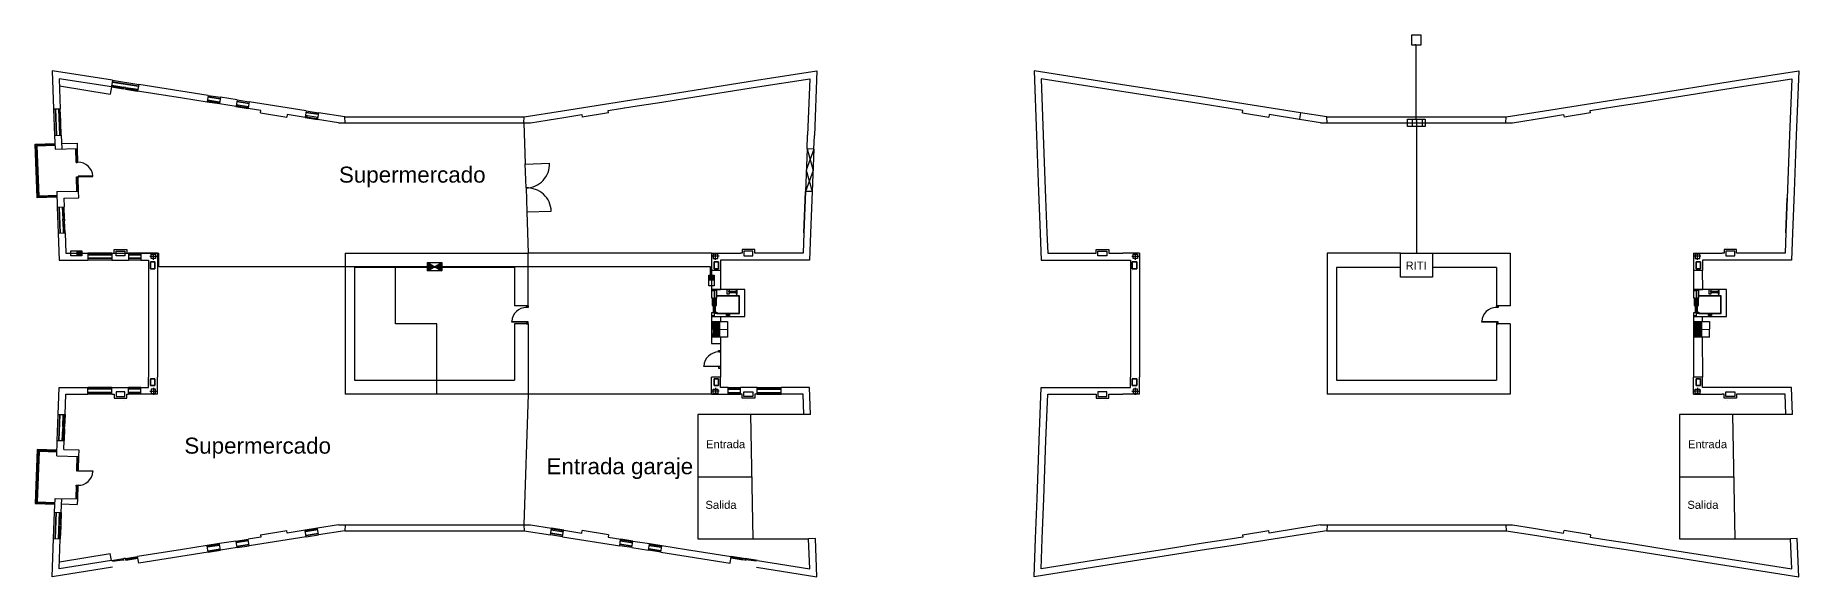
# Model space of a CAD drawing. Header units: millimetres. Extents: x -114873 to 61938, y -65989 to 30035.
# Drawn here: x -48256 to 61938, y -48010 to -14168 of the extents above; entities that cross this region are included whole.
import ezdxf

# ---------------------------------------------------------------- set-up
doc = ezdxf.new("R2010")
doc.units = ezdxf.units.MM
for name, color, linetype in [('1. ESTR - CUBIERTA', 160, 'Continuous'), ('1. MURO', 1, 'Continuous'), ('1. MURO MODIF', 1, 'Continuous'), ('12. MOB ASEOS+COCINAS', 5, 'Continuous'), ('12. MOBILIARIO', 5, 'Continuous'), ('3. CARP', 4, 'Continuous'), ('3. CARPINTERIA', 4, 'Continuous'), ('4.1 ESTR REFORMADO', 1, 'Continuous'), ('6. PROYECCIÓN', 251, 'Continuous'), ('arqueta + tubos', 110, 'Continuous'), ('CABLE DE ENLACE A RITI', 5, 'Continuous'), ('Escaleras y ascensor', 7, 'Continuous'), ('Telecomunicaciones', 3, 'Continuous'), ('TEXTO', 140, 'Continuous')]:
    doc.layers.add(name, color=color, linetype=linetype)
doc.styles.get("Standard").update_dxf_attribs({"font": 'arial.ttf'})

# ---------------------------------------------------------------- blocks, each defined once
blk = doc.blocks.new('A$Cd6b9cd30')
at = {"layer": 'Telecomunicaciones'}
h = blk.add_hatch(color=256, dxfattribs=at)
h.dxf.hatch_style = 1
h.paths.add_polyline_path([(-158, 0), (-158, -338), (158, -338), (158, 0)])
blk.add_lwpolyline([(158, 0), (158, -677), (-158, -677), (-158, 0)], close=True, dxfattribs=at)

msp = doc.modelspace()

# ---------------------------------------------------------------- hatches: boundary and pattern name
for points in [[(-5949, -31048), (-5889, -31048), (-5889, -30598), (-5949, -30598)], [(-5749, -31048), (-5689, -31048), (-5689, -30598), (-5749, -30598)], [(55409, -31048), (55469, -31048), (55469, -30598), (55409, -30598)], [(55609, -31048), (55669, -31048), (55669, -30598), (55609, -30598)], [(-5829, -31498), (-5829, -31048), (-5889, -31048), (-5889, -31498)], [(-5809, -31498), (-5749, -31498), (-5749, -31468), (-5749, -31048), (-5809, -31048)], [(55529, -31498), (55529, -31048), (55469, -31048), (55469, -31498)], [(55549, -31498), (55609, -31498), (55609, -31468), (55609, -31048), (55549, -31048)]]:
    msp.add_hatch(color=256).paths.add_polyline_path(points)
at = {"layer": 'Telecomunicaciones'}
h = msp.add_hatch(color=256, dxfattribs=at)
h.dxf.hatch_style = 1
h.paths.add_polyline_path([(-45350, -27636), (-45688, -27636), (-45688, -27951), (-45350, -27951)])
h = msp.add_hatch(color=256, dxfattribs=at)
h.dxf.hatch_style = 1
h.paths.add_polyline_path([(-23746, -28369), (-23746, -28676), (-23376, -28676), (-23299, -28631)])
h.paths.add_polyline_path([(-23376, -28676), (-23746, -28676), (-23746, -28893)])
h.paths.add_polyline_path([(-22852, -28369), (-23299, -28631), (-23222, -28676), (-22852, -28676)])
h.paths.add_polyline_path([(-22852, -28676), (-23222, -28676), (-22852, -28893)])

# ---------------------------------------------------------------- linework, layer by layer
for p, q in [((-4803, -30211), (-4959, -30211)), ((-4368, -30211), (-4535, -30211)), ((56555, -30211), (56399, -30211)), ((56990, -30211), (56823, -30211))]:
    msp.add_line(p, q)
for points in [[(-6005, -31498), (-6005, -31748), (-3925, -31748), (-3925, -30048), (-3925, -30048), (-6005, -30048), (-6005, -30598)], [(-5949, -30598), (-5985, -30598), (-5985, -30124), (-5829, -30124), (-5829, -31048)], [(-5689, -30598), (-5669, -30598), (-5669, -30124), (-5809, -30124), (-5809, -31048)], [(-5669, -31548), (-4261, -31548), (-4261, -30448), (-5669, -30448)], [(-5669, -31528), (-4281, -31528), (-4281, -30468), (-5669, -30468)], [(55353, -31498), (55353, -31748), (57433, -31748), (57433, -30048), (57433, -30048), (55353, -30048), (55353, -30598)], [(55409, -30598), (55373, -30598), (55373, -30124), (55529, -30124), (55529, -31048)], [(55669, -30598), (55689, -30598), (55689, -30124), (55549, -30124), (55549, -31048)], [(55689, -31548), (57097, -31548), (57097, -30448), (55689, -30448)], [(55689, -31528), (57077, -31528), (57077, -30468), (55689, -30468)], [(-5669, -31548), (-5809, -31548), (-5809, -31498), (-5749, -31498), (-5749, -31468), (-5669, -31468), (-5669, -31548)], [(55689, -31548), (55549, -31548), (55549, -31498), (55609, -31498), (55609, -31468), (55689, -31468), (55689, -31548)]]:
    msp.add_lwpolyline(points)
for points in [[(-5949, -30598), (-5949, -31048), (-5889, -31048), (-5889, -30598)], [(-5749, -30598), (-5749, -31048), (-5689, -31048), (-5689, -30598)], [(-4903, -30048), (-4903, -30356), (-5026, -30356), (-5026, -30048)], [(-4479, -30155), (-4479, -30267), (-4870, -30267), (-4870, -30155)], [(-4457, -30048), (-4457, -30356), (-4401, -30356), (-4401, -30048)], [(55409, -30598), (55409, -31048), (55469, -31048), (55469, -30598)], [(55609, -30598), (55609, -31048), (55669, -31048), (55669, -30598)], [(56454, -30048), (56454, -30356), (56332, -30356), (56332, -30048)], [(56879, -30155), (56879, -30267), (56488, -30267), (56488, -30155)], [(56901, -30048), (56901, -30356), (56957, -30356), (56957, -30048)], [(-5829, -31498), (-5829, -31708), (-5980, -31708), (-5980, -31498)], [(-5889, -31048), (-5889, -31498), (-5829, -31498), (-5829, -31048)], [(-5809, -31048), (-5809, -31498), (-5749, -31498), (-5749, -31048)], [(-4870, -31603), (-4870, -31681), (-5059, -31681), (-5059, -31603)], [(55529, -31498), (55529, -31708), (55378, -31708), (55378, -31498)], [(55469, -31048), (55469, -31498), (55529, -31498), (55529, -31048)], [(55549, -31048), (55549, -31498), (55609, -31498), (55609, -31048)], [(56488, -31603), (56488, -31681), (56298, -31681), (56298, -31603)]]:
    msp.add_lwpolyline(points, close=True)
at = {"layer": '1. ESTR - CUBIERTA'}
for p, q in [((-40784, -28335), (-41064, -28335)), ((-41064, -28335), (-41064, -28756)), ((-40784, -28756), (-40784, -28335)), ((-5837, -28335), (-5557, -28335)), ((-5837, -28756), (-5837, -28335)), ((-5557, -28335), (-5557, -28756)), ((20574, -28335), (20294, -28335)), ((20294, -28335), (20294, -28756)), ((20574, -28756), (20574, -28335)), ((55521, -28335), (55801, -28335)), ((55521, -28756), (55521, -28335)), ((55801, -28335), (55801, -28756)), ((-41064, -28756), (-40784, -28756)), ((-5557, -28756), (-5837, -28756)), ((20294, -28756), (20574, -28756)), ((55801, -28756), (55521, -28756)), ((-41064, -36064), (-41064, -35644)), ((-41064, -35644), (-40784, -35644)), ((-40784, -36064), (-41064, -36064)), ((-40784, -35644), (-40784, -36064)), ((-5557, -35644), (-5837, -35644)), ((-5837, -35644), (-5837, -36064)), ((-5837, -36064), (-5557, -36064)), ((-5557, -36064), (-5557, -35644)), ((20293, -36064), (20293, -35644)), ((20293, -35644), (20573, -35644)), ((20573, -36064), (20293, -36064)), ((20573, -35644), (20573, -36064)), ((55801, -35644), (55521, -35644)), ((55521, -35644), (55521, -36064)), ((55521, -36064), (55801, -36064)), ((55801, -36064), (55801, -35644))]:
    msp.add_line(p, q, dxfattribs=at)
at = {"layer": '1. MURO'}
for p, q in [((-43431, -16984), (-47201, -16390)), ((-47201, -16390), (-47110, -18771)), ((-3190, -16984), (580, -16390)), ((580, -16390), (427, -20428)), ((19564, -17241), (14157, -16390)), ((14157, -16390), (14310, -20428)), ((58167, -16984), (61938, -16390)), ((61938, -16390), (61785, -20428)), ((-43496, -17399), (-46762, -16884)), ((-46762, -16884), (-46690, -18756)), ((-43489, -17361), (-43495, -17399)), ((-43431, -16984), (-43489, -17361)), ((-42716, -17409), (-42733, -17519)), ((-42622, -17537), (-42732, -17519)), ((-42604, -17426), (-42715, -17409)), ((-42620, -17528), (-42622, -17537)), ((-42604, -17426), (-42620, -17528)), ((-41794, -17238), (-41859, -17656)), ((-37449, -17925), (-41794, -17241)), ((-9172, -17925), (-3190, -16984)), ((-7571, -18098), (-3125, -17399)), ((-3125, -17399), (140, -16884)), ((140, -16884), (7, -20413)), ((19499, -17655), (14596, -16884)), ((14596, -16884), (14730, -20413)), ((24671, -18045), (19564, -17241)), ((52186, -17925), (58167, -16984)), ((53787, -18098), (58233, -17399)), ((58233, -17399), (61498, -16884)), ((61498, -16884), (61365, -20413)), ((-39051, -18098), (-41859, -17656)), ((-37515, -18340), (-39051, -18098)), ((-37509, -18303), (-37515, -18340)), ((-37449, -17925), (-37509, -18303)), ((-36748, -18423), (-36753, -18459)), ((-35712, -18622), (-36753, -18459)), ((-36687, -18045), (-36748, -18423)), ((-35647, -18208), (-36687, -18045)), ((-35707, -18588), (-35712, -18623)), ((-35647, -18208), (-35707, -18588)), ((-34944, -18708), (-34950, -18743)), ((-34884, -18329), (-34944, -18708)), ((-31320, -18889), (-34884, -18328)), ((-15301, -18889), (-10974, -18208)), ((-12459, -18864), (-10909, -18622)), ((-10974, -18208), (-9172, -17925)), ((-10909, -18622), (-9106, -18340)), ((-9106, -18340), (-7571, -18098)), ((22307, -18098), (19498, -17656)), ((24604, -18459), (22307, -18098)), ((26408, -18743), (24604, -18459)), ((26474, -18328), (24671, -18045)), ((30800, -19009), (26474, -18328)), ((46057, -18889), (50384, -18208)), ((48899, -18864), (50449, -18622)), ((50384, -18208), (52186, -17925)), ((50449, -18622), (52251, -18340)), ((52251, -18340), (53787, -18098)), ((-47110, -18771), (-46690, -18756)), ((-46661, -19529), (-46773, -19533)), ((-46773, -19533), (-46769, -19645)), ((-46657, -19640), (-46769, -19645)), ((-46657, -19640), (-46661, -19529)), ((-34162, -18864), (-34950, -18743)), ((-34182, -19015), (-34162, -18864)), ((-34182, -19015), (-32535, -19280)), ((-32509, -19123), (-32535, -19280)), ((-31385, -19304), (-32509, -19123)), ((-31381, -19276), (-31385, -19304)), ((-31320, -18889), (-31381, -19276)), ((-30619, -19396), (-30623, -19424)), ((-29310, -19631), (-30623, -19424)), ((-30558, -19009), (-30619, -19396)), ((-28912, -19268), (-30558, -19009)), ((-29310, -19631), (-17311, -19631)), ((-29310, -19631), (-29310, -19631)), ((-28912, -19268), (-17709, -19268)), ((-28889, -19631), (-28912, -19268)), ((-17732, -19631), (-17709, -19268)), ((-17732, -19631), (-17642, -22213)), ((-17709, -19268), (-15301, -18889)), ((-17311, -19631), (-15236, -19304)), ((-17311, -19631), (-17311, -19631)), ((-15236, -19304), (-14112, -19123)), ((-14112, -19123), (-14086, -19280)), ((-12439, -19015), (-14086, -19280)), ((-12439, -19015), (-12459, -18864)), ((27196, -18864), (26408, -18743)), ((27176, -19015), (27196, -18864)), ((27176, -19015), (28823, -19280)), ((28849, -19123), (28823, -19280)), ((30735, -19424), (28849, -19123)), ((30739, -19396), (30735, -19424)), ((32048, -19631), (30735, -19424)), ((30800, -19009), (30739, -19396)), ((32446, -19268), (30800, -19009)), ((32048, -19631), (44047, -19631)), ((32048, -19631), (32048, -19631)), ((32446, -19268), (43649, -19268)), ((32469, -19631), (32446, -19268)), ((38047, -19631), (38087, -19631)), ((43626, -19631), (43649, -19268)), ((43649, -19268), (46057, -18889)), ((44047, -19631), (46122, -19304)), ((44047, -19631), (44047, -19631)), ((46122, -19304), (47246, -19123)), ((47246, -19123), (47271, -19280)), ((48919, -19015), (47271, -19280)), ((48919, -19015), (48899, -18864)), ((-47048, -20428), (-46628, -20413)), ((-47048, -20428), (-47015, -21286)), ((-46628, -20413), (-46596, -21270)), ((-46608, -20939), (-45627, -20913)), ((-45618, -21249), (-45627, -20913)), ((-22, -21272), (7, -20413)), ((394, -21286), (427, -20428)), ((14310, -20428), (14443, -23939)), ((14730, -20413), (14879, -24347)), ((61365, -20413), (61216, -24347)), ((61785, -20428), (61652, -23939)), ((-47015, -21286), (-45618, -21249)), ((394, -21286), (-22, -21272)), ((-17641, -22216), (-16117, -22157)), ((-46915, -23939), (-45548, -23902)), ((-46915, -23939), (-46878, -24914)), ((-45537, -24322), (-45548, -23902)), ((-131, -23936), (-224, -26522)), ((-224, -26522), (-131, -23936)), ((294, -23939), (-131, -23936)), ((294, -23939), (195, -26538)), ((14443, -23939), (14541, -26538)), ((61652, -23939), (61553, -26538)), ((-46878, -24914), (-46458, -24899)), ((-46479, -24347), (-45537, -24322)), ((-46479, -24347), (-46458, -24899)), ((-17536, -25211), (-16012, -25163)), ((-17536, -25211), (-17446, -27793)), ((14879, -24347), (14961, -26522)), ((61216, -24347), (61133, -26522)), ((61133, -26522), (61216, -24347)), ((-46542, -25658), (-46430, -25654)), ((-46537, -25770), (-46542, -25658)), ((-46537, -25770), (-46425, -25766)), ((-46430, -25654), (-46425, -25766)), ((-46816, -26538), (-46397, -26522)), ((-46816, -26538), (-46753, -28214)), ((-46397, -26522), (-46349, -27794)), ((-224, -26522), (-273, -27794)), ((195, -26538), (132, -28214)), ((14541, -26538), (14605, -28214)), ((14961, -26522), (15009, -27794)), ((61133, -26522), (61085, -27794)), ((61553, -26538), (61490, -28214)), ((-46753, -28214), (-44978, -28214)), ((-46349, -27794), (-44978, -27794)), ((-44978, -27794), (-44978, -28214)), ((-43468, -27794), (-43321, -27794)), ((-43468, -27794), (-43468, -28214)), ((-43468, -28214), (-42425, -28214)), ((-43321, -27794), (-43321, -27548)), ((-43321, -27548), (-42537, -27548)), ((-43209, -27951), (-43209, -27660)), ((-43209, -27660), (-42649, -27660)), ((-42649, -27951), (-43209, -27951)), ((-42649, -27660), (-42649, -27951)), ((-42537, -27548), (-42537, -27794)), ((-42537, -27794), (-42425, -27794)), ((-42425, -27794), (-42425, -28214)), ((-40618, -27793), (-41652, -27793)), ((-41652, -27793), (-41652, -28215)), ((-41652, -28215), (-41178, -28215)), ((-41178, -28215), (-41178, -28868)), ((-41064, -28756), (-41064, -28335)), ((-41064, -28335), (-40784, -28335)), ((-40784, -28335), (-40784, -28335)), ((-40784, -28335), (-40784, -28756)), ((-40618, -27793), (-40618, -28868)), ((-28889, -27793), (-28889, -36607)), ((-28889, -27793), (-17446, -27793)), ((-6003, -27793), (-17446, -27793)), ((-17446, -31080), (-17446, -27793)), ((-6003, -27793), (-6003, -28868)), ((-6003, -27793), (-4196, -27794)), ((-5557, -28335), (-5837, -28335)), ((-5837, -28335), (-5837, -28335)), ((-5837, -28335), (-5837, -28756)), ((-5557, -28756), (-5557, -28335)), ((-4196, -28214), (-5443, -28215)), ((-5443, -28215), (-5443, -28868)), ((-4084, -27794), (-4196, -27794)), ((-1643, -28214), (-4196, -28214)), ((-3300, -27548), (-4084, -27548)), ((-4084, -27548), (-4084, -27794)), ((-3412, -27660), (-3972, -27660)), ((-3972, -27660), (-3972, -27951)), ((-3972, -27951), (-3412, -27951)), ((-3412, -27951), (-3412, -27660)), ((-3300, -27794), (-3300, -27548)), ((-1643, -27794), (-3300, -27794)), ((-273, -27794), (-1643, -27794)), ((132, -28214), (-1643, -28214)), ((14605, -28214), (16380, -28214)), ((15009, -27794), (17890, -27794)), ((16380, -28214), (19706, -28215)), ((17890, -27794), (18037, -27794)), ((18037, -27794), (18037, -27548)), ((18037, -27548), (18821, -27548)), ((18149, -27951), (18149, -27660)), ((18149, -27660), (18709, -27660)), ((18709, -27951), (18149, -27951)), ((18709, -27660), (18709, -27951)), ((18821, -27548), (18821, -27794)), ((18821, -27794), (19706, -27793)), ((20740, -27793), (19706, -27793)), ((19706, -28215), (20180, -28215)), ((20180, -28215), (20180, -28868)), ((20294, -28756), (20294, -28335)), ((20294, -28335), (20574, -28335)), ((20574, -28335), (20574, -28335)), ((20574, -28335), (20574, -28756)), ((20740, -27793), (20740, -28868)), ((37047, -27793), (32469, -27793)), ((32469, -27793), (32469, -36607)), ((39047, -27793), (43912, -27793)), ((43912, -27793), (43912, -31080)), ((55355, -27793), (55355, -28868)), ((55355, -27793), (57162, -27794)), ((55801, -28335), (55521, -28335)), ((55521, -28335), (55521, -28335)), ((55521, -28335), (55521, -28756)), ((55801, -28756), (55801, -28335)), ((57162, -28214), (55915, -28215)), ((55915, -28215), (55915, -28868)), ((57274, -27794), (57162, -27794)), ((59714, -28214), (57162, -28214)), ((58058, -27548), (57274, -27548)), ((57274, -27548), (57274, -27794)), ((57946, -27660), (57386, -27660)), ((57386, -27660), (57386, -27951)), ((57386, -27951), (57946, -27951)), ((57946, -27951), (57946, -27660)), ((58058, -27794), (58058, -27548)), ((59714, -27794), (58058, -27794)), ((61085, -27794), (59714, -27794)), ((61490, -28214), (59714, -28214)), ((-41178, -28868), (-41179, -35532)), ((-40784, -28756), (-41064, -28756)), ((-40618, -28868), (-40618, -35532)), ((-18311, -28676), (-28311, -28676)), ((-28311, -28676), (-28311, -35723)), ((-25741, -32200), (-25741, -28676)), ((-18311, -28676), (-18311, -31080)), ((-5445, -28868), (-6003, -28868)), ((-6003, -28868), (-6003, -30048)), ((-5837, -28756), (-5557, -28756)), ((-5445, -28868), (-5443, -30048)), ((20180, -28868), (20179, -35532)), ((20574, -28756), (20294, -28756)), ((20740, -28868), (20740, -35532)), ((37047, -28676), (33047, -28676)), ((33047, -28676), (33047, -35723)), ((43047, -28676), (39047, -28676)), ((43047, -28676), (43047, -31080)), ((55913, -28868), (55355, -28868)), ((55355, -28868), (55355, -30048)), ((55521, -28756), (55801, -28756)), ((55913, -28868), (55915, -30048)), ((-6003, -30048), (-5443, -30048)), ((55355, -30048), (55915, -30048)), ((-17446, -31080), (-18311, -31080)), ((-6003, -31748), (-6003, -32048)), ((-6003, -31748), (-5445, -31748)), ((-5445, -31748), (-5445, -32048)), ((43912, -31080), (43047, -31080)), ((55355, -31748), (55355, -32048)), ((55355, -31748), (55913, -31748)), ((55913, -31748), (55913, -32048)), ((-23170, -32200), (-25741, -32200)), ((-23170, -36607), (-23170, -32200)), ((-18311, -32200), (-18311, -35723)), ((-17446, -32200), (-18311, -32200)), ((-17446, -32200), (-17446, -36607)), ((-6003, -32048), (-5445, -32048)), ((-5445, -33043), (-6003, -33043)), ((-6003, -33043), (-6003, -33443)), ((-5445, -33043), (-5443, -35532)), ((43912, -32200), (43047, -32200)), ((43047, -32200), (43047, -35723)), ((43912, -32200), (43912, -36607)), ((55355, -32048), (55913, -32048)), ((55913, -33043), (55355, -33043)), ((55355, -33043), (55355, -33443)), ((55913, -33043), (55915, -35532)), ((-6003, -33443), (-5444, -33443)), ((55355, -33443), (55355, -35532)), ((-46817, -37862), (-46753, -36186)), ((-46753, -36186), (-44978, -36186)), ((-44978, -36606), (-44978, -36186)), ((-43468, -36186), (-42425, -36186)), ((-43468, -36606), (-43468, -36186)), ((-42425, -36606), (-42425, -36186)), ((-41652, -36185), (-41178, -36185)), ((-41652, -36607), (-41652, -36185)), ((-41178, -36185), (-41179, -35532)), ((-40784, -35644), (-41064, -35644)), ((-41064, -35644), (-41064, -36064)), ((-41064, -36064), (-40784, -36064)), ((-40784, -36064), (-40784, -35644)), ((-40784, -36064), (-40784, -36064)), ((-40618, -36607), (-40618, -35532)), ((-28311, -35723), (-18311, -35723)), ((-5445, -35532), (-6003, -35532)), ((-6003, -36607), (-6003, -35532)), ((-5445, -35532), (-6003, -35532)), ((-5837, -35644), (-5557, -35644)), ((-5837, -36064), (-5837, -35644)), ((-5557, -36064), (-5837, -36064)), ((-5837, -36064), (-5837, -36064)), ((-5557, -35644), (-5557, -36064)), ((-5443, -36185), (-5443, -35532)), ((-4969, -36185), (-5443, -36185)), ((-4969, -36607), (-4969, -36185)), ((-3153, -36186), (-4196, -36186)), ((-4196, -36606), (-4196, -36186)), ((-3153, -36606), (-3153, -36186)), ((-1643, -36606), (-1643, -36186)), ((132, -36186), (-1643, -36186)), ((195, -37862), (132, -36186)), ((14480, -39485), (14605, -36186)), ((14605, -36186), (17890, -36186)), ((17890, -36186), (19706, -36185)), ((19706, -36185), (20179, -36185)), ((20179, -36185), (20179, -35532)), ((20573, -35644), (20293, -35644)), ((20293, -35644), (20293, -36064)), ((20293, -36064), (20573, -36064)), ((20573, -36064), (20573, -35644)), ((20573, -36064), (20573, -36064)), ((20739, -36607), (20739, -35532)), ((33047, -35723), (43047, -35723)), ((37047, -35723), (39047, -35723)), ((55913, -35532), (55355, -35532)), ((55355, -36607), (55355, -35532)), ((55913, -35532), (55355, -35532)), ((55521, -35644), (55801, -35644)), ((55521, -36064), (55521, -35644)), ((55801, -36064), (55521, -36064)), ((55521, -36064), (55521, -36064)), ((55801, -35644), (55801, -36064)), ((55915, -36185), (55915, -35532)), ((57162, -36186), (55915, -36185)), ((59714, -36186), (57162, -36186)), ((61490, -36186), (59714, -36186)), ((61553, -37862), (61490, -36186)), ((-46397, -37878), (-46349, -36606)), ((-46349, -36606), (-44978, -36606)), ((-43468, -36606), (-43321, -36606)), ((-43321, -36606), (-43321, -36851)), ((-43321, -36851), (-42538, -36851)), ((-42650, -36448), (-43209, -36448)), ((-43209, -36448), (-43209, -36739)), ((-43209, -36739), (-42650, -36739)), ((-42650, -36739), (-42650, -36448)), ((-42538, -36606), (-42425, -36606)), ((-42538, -36851), (-42538, -36606)), ((-40618, -36607), (-41652, -36607)), ((-17452, -36607), (-28889, -36607)), ((-17446, -36607), (-17732, -44769)), ((-17446, -36607), (-17452, -36607)), ((-6003, -36607), (-17446, -36607)), ((-6003, -36607), (-4969, -36607)), ((-4084, -36606), (-4196, -36606)), ((-4084, -36851), (-4084, -36606)), ((-3300, -36851), (-4084, -36851)), ((-3972, -36448), (-3412, -36448)), ((-3972, -36739), (-3972, -36448)), ((-3412, -36739), (-3972, -36739)), ((-3412, -36448), (-3412, -36739)), ((-3153, -36606), (-3300, -36606)), ((-3300, -36606), (-3300, -36851)), ((-273, -36606), (-1643, -36606)), ((-224, -37878), (-273, -36606)), ((14899, -39501), (15009, -36606)), ((15009, -36606), (17890, -36606)), ((17890, -36606), (18036, -36606)), ((18036, -36606), (18036, -36851)), ((18036, -36851), (18820, -36851)), ((18708, -36448), (18148, -36448)), ((18148, -36448), (18148, -36739)), ((18148, -36739), (18708, -36739)), ((18708, -36739), (18708, -36448)), ((18820, -36606), (19706, -36606)), ((18820, -36851), (18820, -36606)), ((20739, -36607), (19706, -36607)), ((43912, -36607), (32469, -36607)), ((55355, -36607), (57162, -36606)), ((57274, -36606), (57162, -36606)), ((57274, -36851), (57274, -36606)), ((58058, -36851), (57274, -36851)), ((57386, -36448), (57946, -36448)), ((57386, -36739), (57386, -36448)), ((57946, -36739), (57386, -36739)), ((57946, -36448), (57946, -36739)), ((59714, -36606), (58058, -36606)), ((58058, -36606), (58058, -36851)), ((61085, -36606), (59714, -36606)), ((61133, -37878), (61085, -36606)), ((-46816, -37862), (-46397, -37877)), ((-224, -37878), (-6862, -37878)), ((-6862, -37878), (-6862, -45644)), ((-3397, -45644), (-3543, -37878)), ((195, -37862), (-224, -37877)), ((61133, -37878), (54495, -37878)), ((54495, -37878), (54495, -45644)), ((57961, -45644), (57814, -37878)), ((61553, -37862), (61133, -37877)), ((-46915, -40461), (-46878, -39485)), ((-46878, -39485), (-46458, -39500)), ((-46538, -38629), (-46542, -38741)), ((-46542, -38741), (-46430, -38746)), ((-46538, -38629), (-46426, -38634)), ((-46479, -40052), (-46458, -39501)), ((-46430, -38746), (-46426, -38634)), ((14342, -43114), (14480, -39485)), ((14762, -43130), (14899, -39501)), ((-46915, -40461), (-45548, -40497)), ((-46479, -40052), (-45537, -40077)), ((-45537, -40077), (-45548, -40497)), ((-6862, -41761), (-3470, -41761)), ((54495, -41761), (57888, -41761)), ((-47048, -43972), (-47016, -43114)), ((-47048, -43972), (-46628, -43987)), ((-47016, -43114), (-45619, -43151)), ((-46628, -43987), (-46596, -43130)), ((-46608, -43461), (-45628, -43487)), ((-45619, -43151), (-45628, -43487)), ((14248, -45628), (14342, -43114)), ((14668, -45644), (14762, -43130)), ((-46773, -44867), (-46769, -44755)), ((-46661, -44871), (-46773, -44867)), ((-46657, -44759), (-46769, -44755)), ((-46657, -44759), (-46661, -44871)), ((-34182, -45385), (-32535, -45119)), ((-32510, -45277), (-32535, -45119)), ((-31385, -45096), (-32510, -45277)), ((-31381, -45124), (-31385, -45096)), ((-31320, -45511), (-31381, -45124)), ((-29310, -44769), (-30623, -44976)), ((-30619, -45004), (-30623, -44976)), ((-30558, -45391), (-30619, -45004)), ((-28912, -45132), (-30558, -45391)), ((-29310, -44769), (-17311, -44769)), ((-29310, -44769), (-29310, -44769)), ((-28889, -44769), (-28912, -45132)), ((-28912, -45132), (-17709, -45132)), ((-17732, -44769), (-17709, -45132)), ((-17709, -45132), (-16063, -45391)), ((-17311, -44769), (-17311, -44769)), ((-17311, -44769), (-15998, -44976)), ((-16063, -45391), (-16003, -45004)), ((-16003, -45004), (-15998, -44976)), ((-15301, -45511), (-15240, -45124)), ((-15240, -45124), (-15236, -45096)), ((-15236, -45096), (-14112, -45277)), ((-14112, -45277), (-14086, -45119)), ((-12439, -45385), (-14086, -45119)), ((27176, -45385), (28823, -45119)), ((28848, -45277), (28823, -45119)), ((30735, -44976), (28848, -45277)), ((32048, -44769), (30735, -44976)), ((32445, -45132), (30800, -45391)), ((32048, -44769), (44047, -44769)), ((32048, -44769), (32048, -44769)), ((32469, -44769), (32445, -45132)), ((32445, -45132), (43649, -45132)), ((43626, -44769), (43649, -45132)), ((43649, -45132), (45294, -45391)), ((44047, -44769), (44047, -44769)), ((44047, -44769), (45360, -44976)), ((45360, -44976), (47246, -45277)), ((47246, -45277), (47271, -45119)), ((48919, -45385), (47271, -45119)), ((-47201, -48010), (-47110, -45628)), ((-47110, -45628), (-46690, -45644)), ((-46762, -47515), (-46690, -45644)), ((-37515, -46060), (-39051, -46302)), ((-37509, -46096), (-37515, -46060)), ((-37449, -46475), (-37509, -46096)), ((-35713, -45777), (-36754, -45940)), ((-36748, -45977), (-36754, -45940)), ((-36687, -46355), (-36748, -45977)), ((-35647, -46192), (-36687, -46355)), ((-35707, -45812), (-35713, -45777)), ((-35647, -46192), (-35707, -45812)), ((-34162, -45536), (-34950, -45657)), ((-34944, -45692), (-34950, -45657)), ((-34885, -46070), (-34944, -45692)), ((-31320, -45511), (-34884, -46071)), ((-34182, -45385), (-34162, -45536)), ((-15301, -45511), (-11737, -46071)), ((-12439, -45385), (-12459, -45536)), ((-12459, -45536), (-11672, -45657)), ((-11737, -46070), (-11677, -45692)), ((-11677, -45692), (-11672, -45657)), ((-10974, -46192), (-10914, -45812)), ((-10974, -46192), (-9934, -46355)), ((-10914, -45812), (-10909, -45777)), ((-10909, -45777), (-9868, -45940)), ((-9934, -46355), (-9873, -45977)), ((-9873, -45977), (-9868, -45940)), ((-9172, -46475), (-9112, -46096)), ((-9112, -46096), (-9106, -46060)), ((-9106, -46060), (-7571, -46302)), ((-6862, -45644), (69, -45644)), ((489, -45628), (69, -45644)), ((140, -47515), (69, -45644)), ((580, -48010), (489, -45628)), ((14157, -48010), (14248, -45628)), ((14596, -47515), (14668, -45644)), ((24604, -45940), (22307, -46302)), ((26408, -45657), (24604, -45940)), ((26473, -46071), (24670, -46355)), ((27195, -45536), (26408, -45657)), ((30800, -45391), (26473, -46071)), ((27176, -45385), (27195, -45536)), ((45294, -45391), (49621, -46071)), ((48919, -45385), (48899, -45536)), ((48899, -45536), (49686, -45657)), ((49621, -46071), (51424, -46355)), ((49686, -45657), (51490, -45940)), ((51490, -45940), (53787, -46302)), ((54495, -45644), (61427, -45644)), ((61846, -45628), (61427, -45644)), ((61498, -47515), (61427, -45644)), ((61938, -48010), (61846, -45628)), ((-43496, -47001), (-46762, -47515)), ((-42716, -46991), (-42733, -46880)), ((-42622, -46863), (-42732, -46880)), ((-42620, -46872), (-42622, -46863)), ((-42605, -46973), (-42620, -46872)), ((-39051, -46302), (-41860, -46744)), ((-41794, -47161), (-41859, -46744)), ((-37449, -46475), (-41794, -47159)), ((-9172, -46475), (-4827, -47159)), ((-7571, -46302), (-4762, -46744)), ((-4827, -47161), (-4762, -46744)), ((-4017, -46973), (-4001, -46872)), ((-4001, -46872), (-4000, -46863)), ((-4000, -46863), (-3889, -46880)), ((-3906, -46991), (-3888, -46880)), ((-3125, -47001), (140, -47515)), ((17862, -47001), (14596, -47515)), ((22307, -46302), (17862, -47001)), ((24670, -46355), (17927, -47416)), ((51424, -46355), (56531, -47159)), ((53787, -46302), (56596, -46744)), ((56531, -47159), (61938, -48010)), ((56596, -46744), (61498, -47515)), ((-43431, -47416), (-47201, -48010)), ((-3190, -47416), (580, -48010)), ((17927, -47416), (14157, -48010))]:
    msp.add_line(p, q, dxfattribs=at)
for centre, start, end in [((-17615, -22215), 271.15611, 2.197), ((-17510, -25211), 1.81868, 92.85957)]:
    msp.add_arc(centre, 1499, start, end, dxfattribs=at)
at = {"layer": '1. MURO MODIF'}
for points in [[(-41014, -28121), (-41014, -27841), (-40734, -27841), (-40734, -28121)], [(-5607, -28121), (-5607, -27841), (-5887, -27841), (-5887, -28121)], [(20344, -28121), (20344, -27841), (20624, -27841), (20624, -28121)], [(55751, -28121), (55751, -27841), (55471, -27841), (55471, -28121)], [(-41014, -36278), (-41014, -36558), (-40734, -36558), (-40734, -36278)], [(-5607, -36278), (-5607, -36558), (-5887, -36558), (-5887, -36278)], [(20343, -36278), (20343, -36558), (20623, -36558), (20623, -36278)], [(55751, -36278), (55751, -36558), (55471, -36558), (55471, -36278)]]:
    msp.add_lwpolyline(points, close=True, dxfattribs=at)
at = {"layer": '12. MOB ASEOS+COCINAS'}
for p, q in [((-42729, -27418), (-42729, -27418)), ((-3892, -27418), (-3892, -27418)), ((18629, -27418), (18629, -27418)), ((57466, -27418), (57466, -27418)), ((-42729, -36981), (-42729, -36982)), ((-3892, -36981), (-3892, -36982)), ((18629, -36981), (18629, -36982)), ((57466, -36981), (57466, -36982))]:
    msp.add_line(p, q, dxfattribs=at)
at = {"layer": '12. MOBILIARIO'}
for p, q in [((-46745, -17329), (-43567, -17841)), ((-43496, -17399), (-43567, -17841)), ((-30623, -19424), (-30622, -19418)), ((-15998, -19424), (-15999, -19418)), ((45360, -19424), (45359, -19418)), ((-30623, -44976), (-30622, -44982)), ((-15998, -44976), (-15999, -44982)), ((-46745, -47070), (-43567, -46559)), ((-43496, -47001), (-43567, -46559))]:
    msp.add_line(p, q, dxfattribs=at)
at = {"layer": '3. CARP'}
for p, q in [((-43496, -17400), (-42733, -17520)), ((-43478, -17289), (-42716, -17409)), ((-43423, -17298), (-43440, -17409)), ((-43432, -17353), (-42774, -17457)), ((-42765, -17401), (-42783, -17512)), ((-42622, -17537), (-41859, -17657)), ((-42604, -17426), (-41844, -17546)), ((-42558, -17490), (-41901, -17594)), ((-41892, -17538), (-41909, -17649)), ((-36753, -18459), (-37515, -18340)), ((-36736, -18349), (-37497, -18229)), ((-37442, -18238), (-37459, -18347)), ((-36802, -18395), (-37450, -18292)), ((-36793, -18340), (-36811, -18450)), ((-35713, -18622), (-34950, -18743)), ((-34932, -18633), (-35695, -18512)), ((-35639, -18520), (-35657, -18631)), ((-35648, -18576), (-34996, -18679)), ((-34987, -18624), (-35005, -18734)), ((-34932, -18633), (-34932, -18633)), ((-46802, -18760), (-46740, -20417)), ((-46688, -18811), (-46800, -18816)), ((-46663, -19472), (-46775, -19477)), ((-46655, -19696), (-46767, -19700)), ((-46744, -18814), (-46719, -19474)), ((-46711, -19698), (-46686, -20359)), ((-46661, -19529), (-46690, -18756)), ((-46628, -20413), (-46657, -19640)), ((-31385, -19304), (-30623, -19424)), ((-30606, -19313), (-31368, -19193)), ((-31312, -19202), (-31330, -19313)), ((-31321, -19257), (-30669, -19360)), ((-30661, -19305), (-30678, -19415)), ((-46630, -20357), (-46742, -20361)), ((-46628, -20413), (-46628, -20413)), ((-48198, -21026), (-47026, -20981)), ((-48074, -24279), (-48198, -21026)), ((-48140, -21080), (-47024, -21037)), ((-48021, -24221), (-48140, -21080)), ((-45707, -22119), (-45730, -21252)), ((-45728, -21308), (-45616, -21305)), ((-45598, -22013), (-45710, -22016)), ((-45654, -22015), (-45673, -21306)), ((-45595, -22116), (-45618, -21249)), ((-45660, -23905), (-45682, -23080)), ((-45680, -23136), (-45568, -23133)), ((-45606, -23828), (-45624, -23134)), ((-45548, -23902), (-45570, -23077)), ((-17589, -23712), (-17642, -22213)), ((-46904, -24235), (-48074, -24279)), ((-46906, -24179), (-48021, -24221)), ((-45662, -23829), (-45550, -23826)), ((-17589, -23712), (-17536, -25211)), ((-46570, -24903), (-46542, -25658)), ((-46568, -24959), (-46456, -24955)), ((-46512, -24957), (-46488, -25600)), ((-46430, -25654), (-46458, -24899)), ((-46544, -25602), (-46432, -25598)), ((-46537, -25770), (-46509, -26526)), ((-46535, -25826), (-46423, -25822)), ((-46479, -25824), (-46455, -26468)), ((-46397, -26522), (-46425, -25766)), ((-46511, -26470), (-46399, -26466)), ((-43468, -27793), (-44978, -27794)), ((-43468, -27905), (-44978, -27906)), ((-44922, -27906), (-44922, -27794)), ((-43532, -27849), (-44922, -27850)), ((-43532, -27905), (-43532, -27793)), ((-41652, -27793), (-42425, -27794)), ((-41652, -27905), (-42425, -27906)), ((-42369, -27906), (-42369, -27794)), ((-41716, -27849), (-42369, -27850)), ((-41716, -27905), (-41716, -27793)), ((-41064, -28868), (-41064, -28868)), ((-41064, -28868), (-41064, -28868)), ((-5557, -28868), (-5557, -28868)), ((20294, -28868), (20294, -28868)), ((20294, -28868), (20294, -28868)), ((55801, -28868), (55801, -28868)), ((-41064, -35532), (-41064, -35532)), ((-41064, -35532), (-41064, -35532)), ((-5557, -35532), (-5557, -35532)), ((-5557, -35532), (-5557, -35532)), ((20293, -35532), (20293, -35532)), ((20294, -35532), (20294, -35532)), ((55801, -35532), (55801, -35532)), ((55801, -35532), (55801, -35532)), ((-43468, -36494), (-44978, -36494)), ((-43468, -36606), (-44978, -36606)), ((-44922, -36494), (-44922, -36606)), ((-43532, -36550), (-44922, -36550)), ((-43532, -36495), (-43532, -36607)), ((-41652, -36495), (-42425, -36494)), ((-41652, -36607), (-42425, -36606)), ((-42369, -36494), (-42369, -36606)), ((-41716, -36551), (-42369, -36550)), ((-41716, -36495), (-41716, -36607)), ((-4969, -36495), (-4196, -36494)), ((-4969, -36607), (-4196, -36606)), ((-4905, -36495), (-4905, -36607)), ((-4905, -36551), (-4252, -36550)), ((-4252, -36494), (-4252, -36606)), ((-3153, -36494), (-1643, -36494)), ((-3153, -36606), (-1643, -36606)), ((-3089, -36495), (-3089, -36607)), ((-3089, -36550), (-1699, -36550)), ((-1699, -36494), (-1699, -36606)), ((-46538, -38629), (-46509, -37874)), ((-46511, -37930), (-46399, -37934)), ((-46479, -38576), (-46455, -37932)), ((-46397, -37878), (-46426, -38634)), ((-46570, -39497), (-46542, -38741)), ((-46568, -39441), (-46456, -39445)), ((-46544, -38797), (-46432, -38802)), ((-46535, -38574), (-46423, -38578)), ((-46512, -39443), (-46488, -38799)), ((-46430, -38746), (-46458, -39501)), ((-48075, -40121), (-48198, -43374)), ((-48021, -40179), (-48140, -43320)), ((-46904, -40165), (-48075, -40121)), ((-46906, -40221), (-48021, -40179)), ((-45660, -40494), (-45682, -41320)), ((-45662, -40571), (-45550, -40574)), ((-45606, -40572), (-45624, -41266)), ((-45548, -40497), (-45570, -41323)), ((-45680, -41264), (-45568, -41267)), ((-45707, -42280), (-45731, -43148)), ((-45598, -42387), (-45710, -42384)), ((-45654, -42385), (-45673, -43094)), ((-45596, -42283), (-45619, -43151)), ((-48198, -43374), (-47027, -43418)), ((-48140, -43320), (-47024, -43362)), ((-46802, -45639), (-46740, -43983)), ((-46631, -44043), (-46742, -44039)), ((-46711, -44702), (-46686, -44041)), ((-46628, -43987), (-46657, -44759)), ((-46628, -43987), (-46628, -43987)), ((-45728, -43092), (-45616, -43095)), ((-46663, -44927), (-46775, -44923)), ((-46655, -44704), (-46767, -44700)), ((-46744, -45586), (-46719, -44925)), ((-46661, -44871), (-46690, -45644)), ((-31385, -45096), (-30623, -44976)), ((-30606, -45086), (-31368, -45206)), ((-31312, -45198), (-31330, -45087)), ((-31321, -45142), (-30669, -45040)), ((-30661, -45095), (-30678, -44984)), ((-16016, -45086), (-15253, -45206)), ((-15236, -45096), (-15998, -44976)), ((-15961, -45095), (-15943, -44984)), ((-15300, -45142), (-15952, -45040)), ((-15309, -45198), (-15292, -45087)), ((-46688, -45588), (-46800, -45584)), ((-36754, -45940), (-37515, -46060)), ((-36736, -46051), (-37498, -46171)), ((-37442, -46162), (-37459, -46053)), ((-36802, -46005), (-37451, -46108)), ((-36794, -46060), (-36811, -45949)), ((-35713, -45777), (-34950, -45657)), ((-34932, -45767), (-35695, -45888)), ((-35640, -45879), (-35657, -45769)), ((-35648, -45824), (-34996, -45721)), ((-34988, -45776), (-35005, -45665)), ((-34932, -45767), (-34932, -45767)), ((-11689, -45767), (-11689, -45767)), ((-11689, -45767), (-10926, -45888)), ((-10909, -45777), (-11672, -45657)), ((-11634, -45776), (-11616, -45665)), ((-10973, -45824), (-11625, -45721)), ((-10982, -45879), (-10964, -45769)), ((-9885, -46051), (-9124, -46171)), ((-9868, -45940), (-9106, -46060)), ((-9828, -46060), (-9810, -45949)), ((-9819, -46005), (-9171, -46108)), ((-9179, -46162), (-9162, -46053)), ((-43496, -47000), (-42733, -46880)), ((-43432, -47046), (-42774, -46943)), ((-42766, -46998), (-42783, -46888)), ((-42622, -46863), (-41859, -46743)), ((-42605, -46973), (-41845, -46854)), ((-42549, -46965), (-42567, -46854)), ((-42558, -46910), (-41901, -46806)), ((-41892, -46862), (-41909, -46751)), ((-4017, -46973), (-4777, -46854)), ((-3999, -46863), (-4762, -46743)), ((-4729, -46862), (-4712, -46751)), ((-4063, -46910), (-4721, -46806)), ((-4072, -46965), (-4054, -46854)), ((-3125, -47000), (-3888, -46880)), ((-3856, -46998), (-3838, -46888)), ((-3190, -47046), (-3847, -46943))]:
    msp.add_line(p, q, dxfattribs=at)
at = {"layer": '3. CARP', "color": 6}
for points in [[(-45596, -22105), (-45597, -22052), (-45709, -22055), (-45707, -22119), (-45640, -22118), (-45640, -22106), (-45596, -22105)], [(-45571, -23024), (-45570, -23077), (-45682, -23080), (-45683, -23015), (-45616, -23014), (-45616, -23025), (-45571, -23024)], [(-45571, -41376), (-45570, -41323), (-45682, -41320), (-45684, -41384), (-45616, -41386), (-45616, -41375), (-45571, -41376)], [(-45596, -42295), (-45597, -42348), (-45709, -42345), (-45707, -42280), (-45640, -42282), (-45641, -42293), (-45596, -42295)]]:
    msp.add_lwpolyline(points, dxfattribs=at)
for points in [[(-45571, -23024), (-44653, -22999), (-44654, -22960), (-45572, -22984)], [(-45571, -41376), (-44653, -41401), (-44654, -41440), (-45572, -41415)]]:
    msp.add_lwpolyline(points, close=True, dxfattribs=at)
for centre, start, end in [((-45572, -23025), 4.03619, 91.49665), ((-45572, -41375), 268.50336, 355.96382)]:
    msp.add_arc(centre, 920, start, end, dxfattribs=at)
at = {"layer": '3. CARPINTERIA'}
for p, q in [((-22, -21272), (-131, -23936)), ((394, -21286), (-76, -22604)), ((-22, -21272), (344, -22612)), ((394, -21286), (294, -23939)), ((344, -22612), (-131, -23936)), ((-76, -22604), (294, -23939))]:
    msp.add_line(p, q, dxfattribs=at)
at = {"layer": '3. CARPINTERIA', "color": 6}
for points in [[(-17558, -31178), (-17558, -31080), (-17446, -31080), (-17446, -31189), (-17513, -31189), (-17513, -31178), (-17558, -31178)], [(43047, -31178), (43047, -31080), (43159, -31080), (43159, -31189), (43092, -31189), (43092, -31178), (43047, -31178)], [(-17558, -32096), (-17558, -32200), (-17446, -32200), (-17446, -32085), (-17513, -32085), (-17513, -32096), (-17558, -32096)], [(43047, -32096), (43047, -32200), (43159, -32200), (43159, -32085), (43092, -32085), (43092, -32096), (43047, -32096)], [(-5556, -33961), (-5556, -33863), (-5444, -33863), (-5444, -33973), (-5511, -33973), (-5511, -33961), (-5556, -33961)], [(-5556, -34880), (-5556, -34983), (-5444, -34983), (-5444, -34869), (-5511, -34869), (-5511, -34880), (-5556, -34880)]]:
    msp.add_lwpolyline(points, dxfattribs=at)
for points in [[(-17558, -32096), (-18476, -32096), (-18476, -32057), (-17558, -32057)], [(43047, -32096), (42129, -32096), (42129, -32057), (43047, -32057)], [(-5556, -34880), (-6474, -34880), (-6474, -34841), (-5556, -34841)]]:
    msp.add_lwpolyline(points, close=True, dxfattribs=at)
for centre in [(-17557, -32098), (43047, -32098), (-5555, -34881)]:
    msp.add_arc(centre, 920, 90.02733, 177.4878, dxfattribs=at)
at = {"layer": '4.1 ESTR REFORMADO', "color": 8}
for points in [[(-41093, -27981), (-40645, -27981)], [(-40874, -28205), (-40874, -27757)], [(-5529, -27981), (-5977, -27981)], [(-5747, -28205), (-5747, -27757)], [(20265, -27981), (20713, -27981)], [(20484, -28205), (20484, -27757)], [(55829, -27981), (55381, -27981)], [(55611, -28205), (55611, -27757)], [(-40874, -36194), (-40874, -36642)], [(-5747, -36194), (-5747, -36642)], [(20483, -36194), (20483, -36642)], [(55611, -36194), (55611, -36642)], [(-41093, -36418), (-40645, -36418)], [(-5529, -36418), (-5977, -36418)], [(20265, -36418), (20713, -36418)], [(55829, -36418), (55381, -36418)]]:
    msp.add_lwpolyline(points, dxfattribs=at)
at = {"layer": '6. PROYECCIÓN'}
for p, q in [((-43447, -17090), (-41811, -17348)), ((-43444, -17068), (-41807, -17326)), ((-43431, -16983), (-41794, -17241)), ((-43059, -17422), (-43059, -17422)), ((-42186, -17559), (-42186, -17559)), ((-41893, -17225), (-41893, -17225)), ((-4728, -17225), (-4728, -17225)), ((19172, -17559), (19172, -17559)), ((56630, -17225), (56629, -17225)), ((-37464, -18019), (-36702, -18139)), ((-37461, -17997), (-36698, -18117)), ((-37449, -17925), (-36687, -18045)), ((-37181, -18345), (-37181, -18345)), ((-35663, -18309), (-34900, -18429)), ((-35660, -18287), (-34897, -18407)), ((-35647, -18208), (-34884, -18330)), ((-35177, -18661), (-35177, -18661)), ((-11444, -18661), (-11444, -18661)), ((49914, -18661), (49914, -18661)), ((-47110, -18771), (-47048, -20428)), ((-47020, -18768), (-46958, -20424)), ((-46998, -18767), (-46936, -20424)), ((-30623, -19424), (-31386, -19305)), ((-31335, -18988), (-30574, -19108)), ((-31332, -18966), (-30570, -19086)), ((-31320, -18889), (-30558, -19009)), ((-30899, -19334), (-30899, -19334)), ((-48256, -20972), (-47028, -20925)), ((-48128, -24337), (-48256, -20972)), ((-46902, -24291), (-48128, -24337)), ((-46878, -24914), (-46817, -26538)), ((-46788, -24911), (-46727, -26534)), ((-46766, -24910), (-46705, -26533)), ((-43468, -28103), (-44978, -28102)), ((-43468, -28125), (-44978, -28124)), ((-43468, -28214), (-44978, -28214)), ((-41652, -28103), (-42425, -28102)), ((-41652, -28125), (-42425, -28124)), ((-41652, -28214), (-42425, -28214)), ((-43468, -36186), (-44978, -36186)), ((-43468, -36274), (-44978, -36276)), ((-43468, -36297), (-44978, -36298)), ((-41652, -36186), (-42425, -36186)), ((-41652, -36275), (-42425, -36276)), ((-41652, -36297), (-42425, -36298)), ((-4969, -36186), (-4196, -36186)), ((-4969, -36275), (-4196, -36276)), ((-4969, -36297), (-4196, -36298)), ((-3153, -36186), (-1643, -36186)), ((-3153, -36274), (-1643, -36276)), ((-3153, -36297), (-1643, -36298)), ((-46878, -39485), (-46817, -37862)), ((-46789, -39489), (-46728, -37865)), ((-46766, -39490), (-46705, -37866)), ((-48129, -40062), (-48256, -43428)), ((-46902, -40109), (-48129, -40062)), ((-48256, -43428), (-47029, -43474)), ((-47110, -45628), (-47048, -43972)), ((-47021, -45632), (-46959, -43975)), ((-46998, -45633), (-46936, -43976)), ((-30623, -44976), (-31386, -45095)), ((-30899, -45065), (-30899, -45065)), ((-15998, -44976), (-15235, -45095)), ((-15722, -45065), (-15722, -45065)), ((45635, -45065), (45635, -45065)), ((-37464, -46381), (-36702, -46261)), ((-37181, -46055), (-37181, -46055)), ((-35664, -46091), (-34900, -45971)), ((-35660, -46113), (-34897, -45993)), ((-35647, -46192), (-34885, -46070)), ((-35177, -45739), (-35177, -45739)), ((-31336, -45412), (-30574, -45292)), ((-31332, -45434), (-30570, -45314)), ((-31320, -45511), (-30558, -45391)), ((-15301, -45511), (-16063, -45391)), ((-15289, -45434), (-16051, -45314)), ((-15286, -45412), (-16047, -45292)), ((-10974, -46192), (-11737, -46070)), ((-10961, -46113), (-11724, -45993)), ((-10958, -46091), (-11721, -45971)), ((-11444, -45739), (-11444, -45739)), ((-9157, -46381), (-9919, -46261)), ((-9441, -46055), (-9441, -46055)), ((-42186, -46841), (-42186, -46841)), ((-37461, -46403), (-36699, -46283)), ((-37449, -46475), (-36687, -46355)), ((-9172, -46475), (-9934, -46355)), ((-9161, -46403), (-9923, -46283)), ((-4436, -46841), (-4436, -46841)), ((19172, -46841), (19172, -46841))]:
    msp.add_line(p, q, dxfattribs=at)
at = {"layer": 'arqueta + tubos'}
for p, q in [((38347, -14168), (37747, -14168)), ((37747, -14168), (37747, -14768)), ((38347, -14768), (38347, -14168)), ((37747, -14768), (38347, -14768)), ((38016, -14768), (37953, -14768)), ((38016, -14768), (38016, -19402)), ((38052, -14768), (38043, -14768)), ((38047, -14768), (38079, -14768)), ((38047, -14768), (38052, -14768)), ((38047, -14768), (38052, -14768))]:
    msp.add_line(p, q, dxfattribs=at)
at = {"layer": 'CABLE DE ENLACE A RITI'}
msp.add_line((38046, -19871), (38047, -27793), dxfattribs=at)
at = {"layer": 'Escaleras y ascensor'}
for p, q in [((-6003, -32048), (-5003, -32048)), ((-6003, -32048), (-6003, -33043)), ((-5503, -32547), (-6003, -32545)), ((-5003, -33046), (-6003, -33043)), ((-5943, -32048), (-5945, -32546)), ((-5906, -32547), (-5908, -33045)), ((-5883, -32048), (-5885, -32546)), ((-5846, -32547), (-5848, -33045)), ((-5822, -32048), (-5823, -32546)), ((-5785, -32548), (-5786, -33045)), ((-5763, -32048), (-5765, -32546)), ((-5726, -32548), (-5728, -33045)), ((-5703, -32049), (-5705, -32546)), ((-5666, -32548), (-5668, -33046)), ((-5643, -32049), (-5645, -32547)), ((-5606, -32548), (-5608, -33046)), ((-5583, -32049), (-5585, -32547)), ((-5546, -32548), (-5548, -33046)), ((-5503, -32048), (-5503, -32547)), ((-5503, -32547), (-5005, -32549)), ((-5503, -32547), (-5503, -33045)), ((-5003, -32048), (-5006, -33046)), ((55353, -32048), (56353, -32048)), ((55353, -32048), (55353, -33043)), ((55853, -32547), (55353, -32545)), ((56353, -33046), (55353, -33043)), ((55413, -32048), (55412, -32546)), ((55437, -32549), (55436, -33047)), ((55473, -32048), (55472, -32546)), ((55497, -32550), (55496, -33047)), ((55535, -32048), (55533, -32546)), ((55559, -32550), (55557, -33048)), ((55593, -32048), (55592, -32546)), ((55617, -32550), (55616, -33048)), ((55653, -32049), (55652, -32546)), ((55677, -32550), (55676, -33048)), ((55713, -32049), (55712, -32547)), ((55737, -32550), (55736, -33048)), ((55773, -32049), (55772, -32547)), ((55797, -32551), (55796, -33048)), ((55853, -32048), (55853, -32547)), ((55853, -32547), (56352, -32549)), ((55853, -32547), (55853, -33045)), ((56353, -32049), (56350, -33048))]:
    msp.add_line(p, q, dxfattribs=at)
at = {"layer": 'Telecomunicaciones'}
for p, q in [((37494, -19402), (38598, -19402)), ((37494, -19871), (37494, -19402)), ((37494, -19637), (38598, -19637)), ((37786, -19402), (37786, -19871)), ((38046, -19402), (38046, -19871)), ((38046, -19568), (38046, -19515)), ((38397, -19402), (38397, -19871)), ((38598, -19402), (38598, -19871)), ((38598, -19871), (37494, -19871)), ((-45350, -27794), (-40530, -27794)), ((-40530, -28631), (-40530, -27794)), ((-23746, -28631), (-40530, -28631)), ((-23746, -28369), (-22852, -28893)), ((-23746, -28893), (-22852, -28369)), ((-23746, -28369), (-22852, -28369)), ((-23746, -28893), (-23746, -28369)), ((-22852, -28369), (-22852, -28893)), ((-6060, -28631), (-22852, -28631)), ((-6060, -29160), (-6060, -28631)), ((37047, -27793), (39047, -27793)), ((37047, -29293), (37047, -27793)), ((39047, -27793), (39047, -29293)), ((-22852, -28893), (-23746, -28893)), ((39047, -29293), (37047, -29293))]:
    msp.add_line(p, q, dxfattribs=at)
msp.add_lwpolyline([(-45350, -27951), (-46027, -27951), (-46027, -27636), (-45350, -27636)], close=True, dxfattribs=at)

# ---------------------------------------------------------------- block references
msp.add_blockref('A$Cd6b9cd30', (-6002, -29160), dxfattribs=at)

# ---------------------------------------------------------------- texts
at = {"layer": '1. MURO'}
for s, p in [('Entrada', (55016, -39975)), ('Salida', (54980, -43765))]:
    msp.add_text(s, height=500, dxfattribs=at).set_placement(p)
at = {"layer": 'Telecomunicaciones'}
msp.add_text('RITI', height=500, dxfattribs=at).set_placement((37371, -28809))
at = {"layer": 'TEXTO'}
for s, height, p in [('Supermercado', 1000, (-29279, -23379)), ('Supermercado', 1000, (-38941, -40317)), ('Entrada', 500, (-6342, -39975)), ('Entrada garaje', 1000, (-16309, -41604)), ('Salida', 500, (-6378, -43765))]:
    msp.add_text(s, height=height, dxfattribs=at).set_placement(p)

doc.saveas('drawing.dxf')
